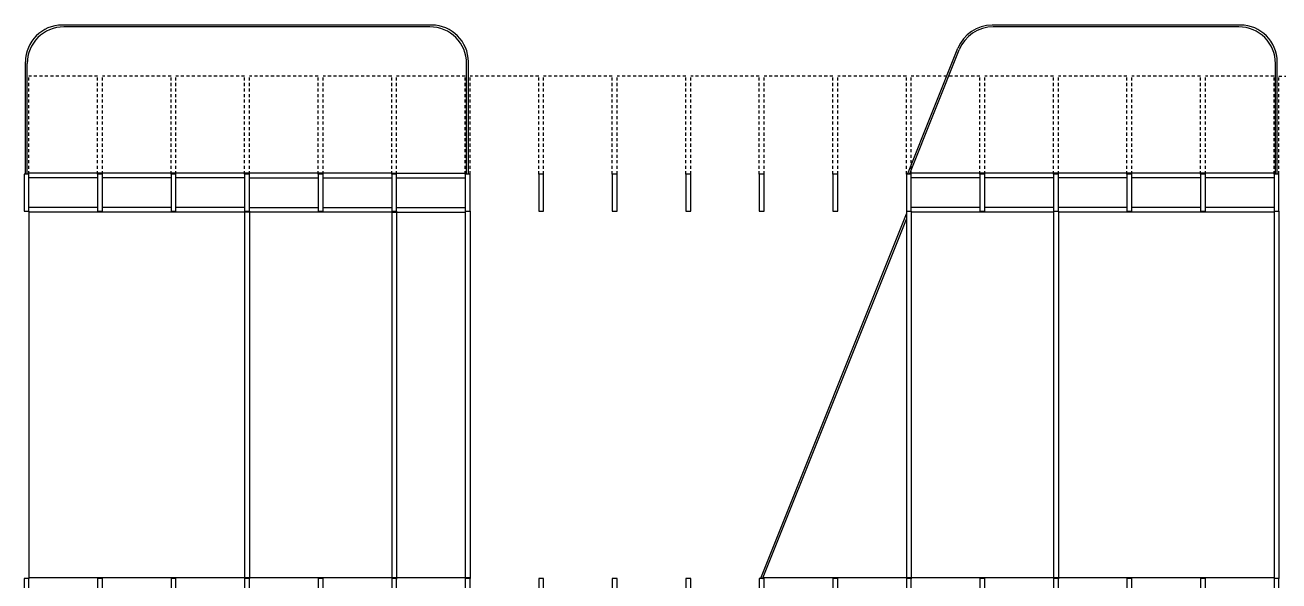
# Model space of a CAD drawing. Header units: millimetres. Extents: x 2308 to 2568, y 1142 to 1238.
# Drawn here: x 2351.5 to 2402.6, y 1185.4 to 1208.1 of the extents above; entities that cross this region are included whole.
import ezdxf

# ---------------------------------------------------------------- set-up
doc = ezdxf.new("R2010")
doc.units = ezdxf.units.MM
doc.linetypes.add('HIDDEN2', pattern=[0.1875, 0.125, -0.0625])
for name, color, linetype in [('ESTR', 3, 'Continuous'), ('PISO', 1, 'Continuous'), ('PROJ', 1, 'HIDDEN2')]:
    doc.layers.add(name, color=color, linetype=linetype)

# ---------------------------------------------------------------- blocks, each defined once
blk = doc.blocks.new('PILAR-SLN')
for points in [[(0.197, -26.487), (0.197, -27.987), (-0.003, -27.987), (-0.003, -26.487)], [(0.197, -42.97), (0.197, -44.47), (-0.003, -44.47), (-0.003, -42.97)]]:
    blk.add_lwpolyline(points, close=True)

msp = doc.modelspace()

# ---------------------------------------------------------------- linework, layer by layer
at = {"layer": 'PISO'}
for p, q in [((2368.058, 1208.105), (2352.988, 1208.105)), ((2367.988, 1208.035), (2353.058, 1208.035)), ((2401.058, 1208.105), (2390.925, 1208.105)), ((2400.988, 1208.035), (2390.973, 1208.035)), ((2387.491, 1202.054), (2389.532, 1207.162)), ((2387.566, 1202.054), (2389.58, 1207.092)), ((2351.488, 1202.054), (2351.488, 1206.605)), ((2351.558, 1202.054), (2351.558, 1206.535)), ((2369.488, 1202.019), (2369.488, 1206.535)), ((2369.558, 1202.019), (2369.558, 1206.605)), ((2402.488, 1202.054), (2402.488, 1206.535)), ((2402.558, 1202.054), (2402.558, 1206.605)), ((2366.429, 1202.069), (2351.629, 1202.069)), ((2354.429, 1201.869), (2351.629, 1201.869)), ((2357.429, 1201.869), (2354.629, 1201.869)), ((2360.429, 1201.869), (2357.629, 1201.869)), ((2360.629, 1201.869), (2363.429, 1201.869)), ((2363.629, 1201.869), (2366.429, 1201.869)), ((2366.429, 1202.069), (2369.488, 1202.069)), ((2366.629, 1201.869), (2369.429, 1201.869)), ((2402.429, 1202.069), (2387.572, 1202.069)), ((2390.429, 1201.869), (2387.629, 1201.869)), ((2393.429, 1201.869), (2390.629, 1201.869)), ((2396.429, 1201.869), (2393.629, 1201.869)), ((2399.429, 1201.869), (2396.629, 1201.869)), ((2402.429, 1201.869), (2399.629, 1201.869)), ((2354.429, 1200.669), (2351.629, 1200.669)), ((2357.429, 1200.669), (2354.629, 1200.669)), ((2360.429, 1200.669), (2357.629, 1200.669)), ((2360.629, 1200.669), (2363.429, 1200.669)), ((2363.629, 1200.669), (2366.429, 1200.669)), ((2366.629, 1200.669), (2369.429, 1200.669)), ((2390.429, 1200.669), (2387.629, 1200.669)), ((2393.429, 1200.669), (2390.629, 1200.669)), ((2396.429, 1200.669), (2393.629, 1200.669)), ((2399.429, 1200.669), (2396.629, 1200.669)), ((2402.429, 1200.669), (2399.629, 1200.669)), ((2351.629, 1200.519), (2351.629, 1185.537)), ((2366.429, 1200.469), (2351.629, 1200.469)), ((2360.429, 1200.519), (2360.429, 1185.537)), ((2360.629, 1200.519), (2360.629, 1185.537)), ((2366.429, 1200.521), (2366.429, 1185.509)), ((2366.429, 1200.469), (2369.429, 1200.469)), ((2366.629, 1200.521), (2366.629, 1185.509)), ((2369.429, 1200.519), (2369.429, 1185.537)), ((2369.629, 1200.519), (2369.629, 1185.537)), ((2381.486, 1185.544), (2387.429, 1200.412)), ((2381.56, 1185.514), (2387.429, 1200.196)), ((2387.429, 1200.521), (2387.429, 1185.519)), ((2387.629, 1200.521), (2387.629, 1185.519)), ((2393.429, 1200.469), (2387.629, 1200.469)), ((2393.429, 1200.521), (2393.429, 1185.519)), ((2393.629, 1200.521), (2393.629, 1185.519)), ((2402.429, 1200.469), (2393.629, 1200.469)), ((2402.429, 1200.519), (2402.429, 1185.537)), ((2402.629, 1200.519), (2402.629, 1185.537)), ((2360.629, 1185.559), (2351.629, 1185.559)), ((2369.629, 1185.559), (2360.629, 1185.559)), ((2402.429, 1185.559), (2381.578, 1185.559))]:
    msp.add_line(p, q, dxfattribs=at)
for centre, start, end in [((2352.988, 1206.605), 90, 180), ((2353.058, 1206.535), 90, 180), ((2367.988, 1206.535), 0, 90), ((2368.058, 1206.605), 0, 90), ((2390.925, 1206.605), 90, 158.2118), ((2390.973, 1206.535), 90, 158.2118), ((2400.988, 1206.535), 0, 90), ((2401.058, 1206.605), 0, 90)]:
    msp.add_arc(centre, 1.5, start, end, dxfattribs=at)
at = {"layer": 'PROJ'}
for p, q in [((2354.429, 1206.019), (2351.629, 1206.019)), ((2351.629, 1202.019), (2351.629, 1206.019)), ((2354.429, 1202.019), (2354.429, 1206.019)), ((2354.629, 1202.019), (2354.629, 1206.019)), ((2357.429, 1206.019), (2354.629, 1206.019)), ((2357.429, 1202.019), (2357.429, 1206.019)), ((2357.629, 1202.019), (2357.629, 1206.019)), ((2360.429, 1206.019), (2357.629, 1206.019)), ((2360.429, 1202.019), (2360.429, 1206.019)), ((2363.429, 1206.019), (2360.629, 1206.019)), ((2360.629, 1202.019), (2360.629, 1206.019)), ((2363.429, 1202.019), (2363.429, 1206.019)), ((2363.629, 1202.019), (2363.629, 1206.019)), ((2366.429, 1206.019), (2363.629, 1206.019)), ((2366.429, 1202.019), (2366.429, 1206.019)), ((2369.429, 1206.019), (2366.629, 1206.019)), ((2366.629, 1202.019), (2366.629, 1206.019)), ((2369.429, 1202.019), (2369.429, 1206.019)), ((2369.629, 1202.019), (2369.629, 1206.019)), ((2372.429, 1206.019), (2369.629, 1206.019)), ((2372.429, 1202.019), (2372.429, 1206.019)), ((2375.429, 1206.019), (2372.629, 1206.019)), ((2372.629, 1202.019), (2372.629, 1206.019)), ((2375.429, 1202.019), (2375.429, 1206.019)), ((2375.629, 1202.019), (2375.629, 1206.019)), ((2378.429, 1206.019), (2375.629, 1206.019)), ((2378.429, 1202.019), (2378.429, 1206.019)), ((2381.429, 1206.019), (2378.629, 1206.019)), ((2378.629, 1202.019), (2378.629, 1206.019)), ((2381.429, 1202.019), (2381.429, 1206.019)), ((2384.429, 1206.019), (2381.629, 1206.019)), ((2381.629, 1202.019), (2381.629, 1206.019)), ((2384.429, 1202.019), (2384.429, 1206.019)), ((2384.629, 1202.019), (2384.629, 1206.019)), ((2387.429, 1206.019), (2384.629, 1206.019)), ((2387.429, 1202.019), (2387.429, 1206.019)), ((2390.429, 1206.019), (2387.629, 1206.019)), ((2387.629, 1202.019), (2387.629, 1206.019)), ((2390.429, 1202.019), (2390.429, 1206.019)), ((2390.629, 1202.019), (2390.629, 1206.019)), ((2393.429, 1206.019), (2390.629, 1206.019)), ((2393.429, 1202.019), (2393.429, 1206.019)), ((2396.429, 1206.019), (2393.629, 1206.019)), ((2393.629, 1202.019), (2393.629, 1206.019)), ((2396.429, 1202.019), (2396.429, 1206.019)), ((2396.629, 1202.019), (2396.629, 1206.019)), ((2399.429, 1206.019), (2396.629, 1206.019)), ((2399.429, 1202.019), (2399.429, 1206.019)), ((2402.429, 1206.019), (2399.629, 1206.019)), ((2399.629, 1202.019), (2399.629, 1206.019)), ((2402.429, 1202.019), (2402.429, 1206.019)), ((2402.629, 1206.019), (2405.429, 1206.019)), ((2402.629, 1202.019), (2402.629, 1206.019))]:
    msp.add_line(p, q, dxfattribs=at)

# ---------------------------------------------------------------- block references
at = {"layer": 'ESTR', "xscale": -1}
for p in [(2351.626, 1228.506), (2354.626, 1228.506), (2357.626, 1228.506), (2360.626, 1228.506), (2363.626, 1228.506), (2366.626, 1228.506), (2369.626, 1228.506), (2372.626, 1228.506), (2375.626, 1228.506), (2378.626, 1228.506), (2381.626, 1228.506), (2384.626, 1228.506), (2387.626, 1228.506), (2390.626, 1228.506), (2393.626, 1228.506), (2396.626, 1228.506), (2399.626, 1228.506), (2402.626, 1228.506)]:
    msp.add_blockref('PILAR-SLN', p, dxfattribs=at)

doc.saveas('drawing.dxf')
